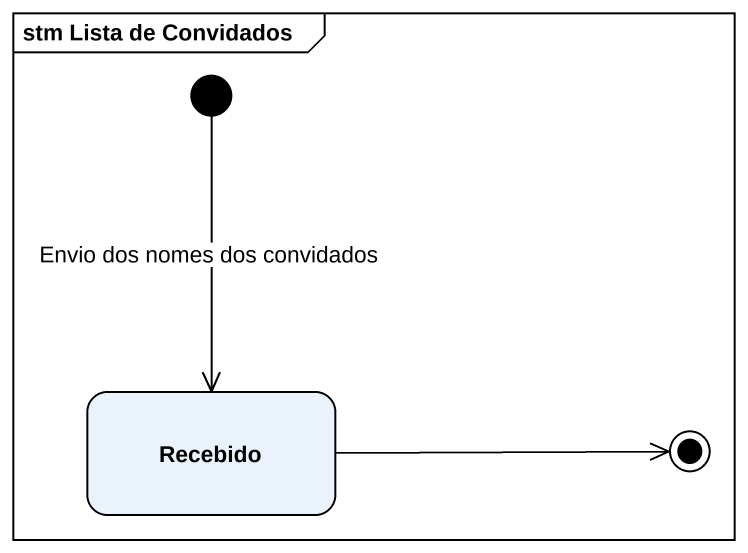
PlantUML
@startuml
mainframe stm Lista de Convidados
hide empty description
state Recebido
[*] --> Recebido : Envio dos nomes dos convidados
Recebido -right-> [*]
@enduml
